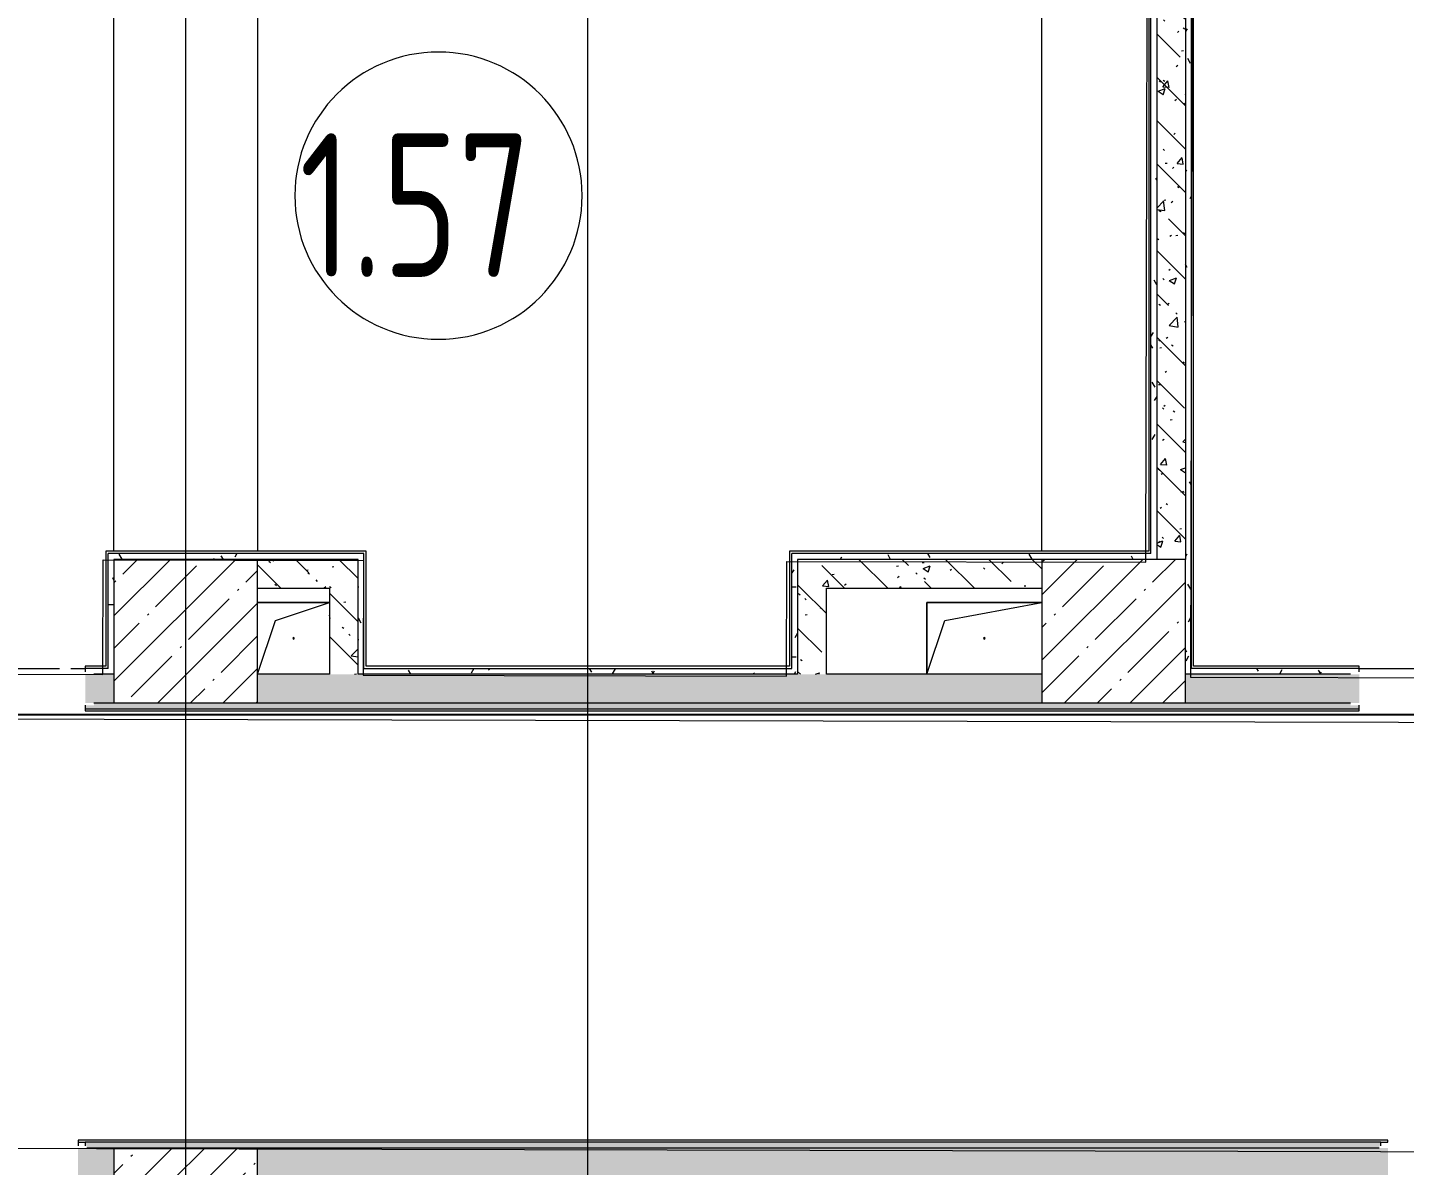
# Model space of a CAD drawing. Header units: millimetres. Extents: x -213911 to 415037, y -3642 to 107391.
# Drawn here: x 70074 to 74867, y 20953 to 24916 of the extents above; entities that cross this region are included whole.
import ezdxf

# ---------------------------------------------------------------- set-up
doc = ezdxf.new("R2010")
doc.units = ezdxf.units.MM
for name, color, linetype, lineweight in [('5.5) Перег WD5', 3, 'Continuous', 40), ('A-AREA-BNDY', 7, 'Continuous', 5), ('A-AREA-IDEN', 7, 'Continuous', 9), ('A-FLOR', 7, 'Continuous', 9), ('A-GENM', 7, 'Continuous', 9), ('A-WALL', 7, 'Continuous', 5), ('I-WALL', 7, 'Continuous', 5), ('S-COLS', 7, 'Continuous', 9), ('S-COLS-1', 7, 'Continuous', 5), ('Оси', 7, 'Continuous', 9)]:
    doc.layers.add(name, color=color, linetype=linetype, lineweight=lineweight)
doc.layers.add('A-WALL-1', color=9, linetype='Continuous', lineweight=5, true_color=0x808080)
doc.layers.add('A-WALL-FNSH-1', color=9, linetype='Continuous', lineweight=5, true_color=0x808080)
doc.styles.add('ISOCPEUR_1', font='isocpeur.ttf', dxfattribs={"height": 350})
doc.styles.add('СПДС', font='ГОСТ тип А.ttf', dxfattribs={"width": 0.9})
doc.dimstyles.new('ISO-2_0_0_9К_Средний_округл2', dxfattribs={"dimscale": 304.8, "dimtxt": 199.196235, "dimasz": 0.492126, "dimexe": 0.393701, "dimexo": 0, "dimgap": 0, "dimtad": 1, "dimdec": 0, "dimrnd": 10, "dimzin": 0, "dimdsep": 46, "dimtxsty": 'ISOCPEUR_1', "dimblk1": 'OBLIQUE', "dimblk2": 'OBLIQUE', "dimsah": 1, "dimcen": 0.09, "dimdle": 0.393701, "dimazin": 0, "dimtfac": 1, "dimtdec": 4, "dimtix": 1, "dimtmove": 0, "dimatfit": 3, "dimfxl": 1, "dimtvp": 1, "dimtolj": 1, "dimtzin": 0, "dimarcsym": 2})
pattern_1 = [(135, (64.7, -136.06), (-150.8683, -150.8683), [213.36, -35.56, 7.112, -35.56]), (135, (64.7, 14.71), (-150.8683, -150.8683), []), (50, (64.7, -136.06), (255.05767, -22.3145), [26.67, -293.37]), (355, (64.7, -136.06), (-49.3404, 267.4791), [21.336, -234.696]), (100.451, (85.96, -137.92), (205.7195, 245.16356), [22.666, -249.326]), (46.184, (64.7, -64.94), (379.511, -58.86), [40.005, -440.055]), (96.636, (96.33, -69.85), (332.3634, 346.3991), [33.999, -373.989]), (351.184, (64.7, -64.94), (332.3669, 346.3953), [32.004, -352.044]), (21, (100.26, -82.72), (212.26017, -143.1711), [26.67, -293.37]), (326, (100.26, -82.72), (86.5224, 257.8632), [21.336, -234.696]), (71.451, (117.95, -94.65), (298.78395, 114.6901), [22.666, -249.326]), (37.5, (64.7, -136.06), (4.32385, 118.37751), [6.706, -225.146, 6.706, -231.546, -235.585]), (37.5, (64.7, -136.06), (4.32385, 118.37751), [-470.103, 6.706, -228.879]), (7.5, (64.7, -136.06), (93.54758, 140.2533), [6.706, -129.134, 6.706, -219.812, -89.789]), (7.5, (64.7, -136.06), (93.54758, 140.2533), [-362.356, 6.706, -83.083]), (327.5, (-14.6, -136.06), (189.82734, -8.02019), [6.706, -82.194, 6.706, -270.662, -368.046]), (327.5, (-14.6, -136.06), (189.82734, -8.02019), [-366.268, 6.706, -361.34]), (317.5, (-50.16, -136.06), (207.38114, 35.59764), [6.706, -108.864, 6.706, -177.495, -261.366]), (317.5, (-50.16, -136.06), (207.38114, 35.59764), [-299.771, 6.706, -254.66])]
pattern_2 = [(0, (64.7, -136.06), (243.84, 60.96), [20.117, -162.763, 20.117, -162.763, -975.36]), (0, (64.7, -136.06), (243.84, 60.96), [-365.76, 20.117, -345.643, 20.117, -162.763, -426.72]), (0, (64.7, -136.06), (243.84, 60.96), [-914.4, 20.117, -101.803, 20.117, -284.683]), (120, (156.14, -105.58), (-174.71291, 180.691634), [20.117, -162.763, 20.117, -162.763, -975.36]), (120, (156.14, -105.58), (-174.71291, 180.691634), [-365.76, 20.117, -345.643, 20.117, -162.763, -426.72]), (120, (156.14, -105.58), (-174.71291, 180.691634), [-914.4, 20.117, -101.803, 20.117, -284.683]), (240, (186.62, 16.34), (-69.12709, -241.651634), [20.117, -162.763, 20.117, -162.763, -975.36]), (240, (186.62, 16.34), (-69.12709, -241.651634), [-365.76, 20.117, -345.643, 20.117, -162.763, -426.72]), (240, (186.62, 16.34), (-69.12709, -241.651634), [-914.4, 20.117, -101.803, 20.117, -284.683])]

# ---------------------------------------------------------------- blocks, each defined once
blk = doc.blocks.new('BSC_Колонна _Прямоугольная - 500х500-V49-Объем проектирования 1 этажа')
at = {"layer": 'S-COLS-1'}
h = blk.add_hatch(dxfattribs=at)
h.set_pattern_fill('FP_73', color=256, style=0, pattern_type=2)
h.set_pattern_definition([(45, (-73790, -22950), (-114.04925, 114.04925), []), (45, (-73675.95, -22950), (-114.04925, 114.04925), [201.613, -40.323, 6.706, -33.617])])
h.paths.add_polyline_path([(250, -250), (250, 250), (-250, 250), (-250, -250), (157.5, -250)])
for p, q in [((250, 250), (-250, 250)), ((-250, 250), (-250, -250)), ((250, -250), (250, 250)), ((-250, -250), (250, -250))]:
    blk.add_line(p, q, dxfattribs=at)
blk = doc.blocks.new('BSC_Колонна _Прямоугольная - 500х500-V50-Объем проектирования 1 этажа')
at = {"layer": 'S-COLS-1'}
h = blk.add_hatch(dxfattribs=at)
h.set_pattern_fill('FP_74', color=256, style=0, pattern_type=2)
h.set_pattern_definition([(45, (-70560, -22950), (-114.04925, 114.04925), []), (45, (-70445.95, -22950), (-114.04925, 114.04925), [201.613, -40.323, 6.706, -33.617])])
h.paths.add_polyline_path([(103.4, -250), (250, -250), (250, 250), (-250, 250), (-250, -250)])
for p, q in [((250, 250), (-250, 250)), ((-250, 250), (-250, -250)), ((250, -250), (250, 250)), ((-250, -250), (250, -250))]:
    blk.add_line(p, q, dxfattribs=at)
blk = doc.blocks.new('GM_Отверстие прямоугольное _в плите_ - Отверстие-21612502-Объем проектирования 1 этажа')
at = {"layer": 'A-GENM'}
for p, q in [((-200, -125), (-200, 125)), ((-200, 125), (200, 125)), ((200, 125), (-200, 125)), ((-200, 125), (-200, -125)), ((-137.5, 62.5), (200, 125)), ((-200, -125), (-137.5, 62.5))]:
    blk.add_line(p, q, dxfattribs=at)
for start, end in [(360, 180), (180, 360)]:
    blk.add_arc((0, 0), 2.5, start, end, dxfattribs=at)
blk = doc.blocks.new('GM_Отверстие прямоугольное _в плите_ - Отверстие-21605184-Объем проектирования 1 этажа')
at = {"layer": 'A-GENM'}
for p, q in [((-125, 125), (125, 125)), ((125, 125), (-125, 125)), ((-62.5, 62.5), (125, 125)), ((-125, -125), (-62.5, 62.5))]:
    blk.add_line(p, q, dxfattribs=at)
for start, end in [(360, 180), (180, 360)]:
    blk.add_arc((0, 0), 2.5, start, end, dxfattribs=at)
blk = doc.blocks.new('BSC_Колонна _Прямоугольная - 500х500-V131-Объем проектирования 1 этажа')
at = {"layer": 'S-COLS-1'}
h = blk.add_hatch(dxfattribs=at)
h.set_pattern_fill('FP_132', color=256, style=0, pattern_type=2)
h.set_pattern_definition([(45, (-70560, -20900), (-114.04925, 114.04925), []), (45, (-70445.95, -20900), (-114.04925, 114.04925), [201.613, -40.323, 6.706, -33.617])])
h.paths.add_polyline_path([(-250, -250), (250, -250), (250, 250), (-250, 250), (-250, -237.6)])
for p, q in [((250, 250), (-250, 250)), ((-250, 250), (-250, -250)), ((250, -250), (250, 250)), ((-250, -250), (250, -250))]:
    blk.add_line(p, q, dxfattribs=at)
blk = doc.blocks.new('Марка_Помещения - Номер-25198446-Объем проектирования 1 этажа')
at = {"layer": 'A-AREA-IDEN'}
for start, end in [(360, 180), (180, 360)]:
    blk.add_arc((0, 0), 2.5, start, end, dxfattribs=at)
blk = doc.blocks.new('_Oblique')
at = {"color": 0, "linetype": 'ByBlock', "lineweight": -2}
blk.add_line((-0.5, -0.5), (0.5, 0.5), dxfattribs=at)
blk = doc.blocks.new('*D2019')
at = {"layer": '5.5) Перег WD5', "color": 0, "lineweight": -2, "transparency": 16777216}
for p, q in [((34274.7, 22501.5), (34274.7, 22643.4)), ((34604.7, 22501.5), (34604.7, 22643.4)), ((34154.7, 22523.4), (34604.7, 22523.4)), ((34604.7, 22523.4), (87153.3, 22523.4))]:
    blk.add_line(p, q, dxfattribs=at)
at = {"layer": 'Defpoints', "color": 0, "transparency": 16777216}
for p in [(34274.7, 22501.5), (34604.7, 22523.4), (34604.7, 22501.5)]:
    blk.add_point(p, dxfattribs=at)
at = {"layer": '5.5) Перег WD5', "color": 0, "lineweight": -2, "transparency": 16777216, "xscale": 304.8, "yscale": 304.8, "zscale": 304.8, "rotation": 180}
blk.add_blockref('_Oblique', (34274.7, 22523.4), dxfattribs=at)
at = {"layer": '5.5) Перег WD5', "color": 0, "lineweight": -2, "transparency": 16777216, "xscale": 304.8, "yscale": 304.8, "zscale": 304.8}
blk.add_blockref('_Oblique', (34604.7, 22523.4), dxfattribs=at)
at = {"layer": '5.5) Перег WD5', "color": 0, "lineweight": 25, "transparency": 16777216, "insert": (86593.3, 22990.1), "char_height": 350, "width": 455.087, "attachment_point": 1, "line_spacing_factor": 1.149209, "style": 'ISOCPEUR_1'}
blk.add_mtext('\\A1;330', dxfattribs=at)

msp = doc.modelspace()

# ---------------------------------------------------------------- hatches: boundary and pattern name
at = {"layer": 'I-WALL'}
h = msp.add_hatch(dxfattribs=at)
h.set_pattern_fill('FP_191', color=256, style=0, pattern_type=2)
h.set_pattern_definition(pattern_2)
h.paths.add_polyline_path([(74104.7, 22663.9), (74124.7, 22663.9), (74124.7, 26733.9), (74104.7, 26733.9), (74104.7, 22683.9)])
h = msp.add_hatch(dxfattribs=at)
h.set_pattern_fill('FP_41', color=256, style=0, pattern_type=2)
h.set_pattern_definition(pattern_1)
h.paths.add_polyline_path([(74104.7, 23063.9), (74104.7, 26463.9), (74004.7, 26463.9), (74004.7, 23063.9), (74012.2, 23063.9)])
h = msp.add_hatch(dxfattribs=at)
h.set_pattern_fill('FP_191', color=256, style=0, pattern_type=2)
h.set_pattern_definition(pattern_2)
h.paths.add_polyline_path([(74004.7, 23063.9), (74004.7, 26443.9), (73984.7, 26443.5), (73984.7, 23063.9)])
h = msp.add_hatch(dxfattribs=at)
h.set_pattern_fill('FP_191', color=256, style=0, pattern_type=2)
h.set_pattern_definition(pattern_2)
h.paths.add_polyline_path([(70874.7, 23063.9), (71224.7, 23063.9), (71224.7, 23083.9), (70354.7, 23083.9), (70356.5, 23063.9), (70436.1, 23063.9)])
h = msp.add_hatch(dxfattribs=at)
h.set_pattern_fill('FP_191', color=256, style=0, pattern_type=2)
h.set_pattern_definition(pattern_2)
h.paths.add_polyline_path([(70374.7, 22683.9), (70374.7, 23063.9), (70354.7, 23063.5), (70354.7, 22683.9)])
h = msp.add_hatch(dxfattribs=at)
h.set_pattern_fill('FP_41', color=256, style=0, pattern_type=2)
h.set_pattern_definition(pattern_1)
h.paths.add_polyline_path([(71224.7, 22963.9), (71224.7, 23063.9), (70874.7, 23063.9), (70874.7, 22963.9), (71124.7, 22963.9)])
h = msp.add_hatch(dxfattribs=at)
h.set_pattern_fill('FP_191', color=256, style=0, pattern_type=2)
h.set_pattern_definition(pattern_2)
h.paths.add_polyline_path([(71224.7, 22683.9), (71244.7, 22684), (71244.7, 23083.9), (71224.7, 23083.9), (71224.7, 22684.3)])
h = msp.add_hatch(dxfattribs=at)
h.set_pattern_fill('FP_191', color=256, style=0, pattern_type=2)
h.set_pattern_definition(pattern_2)
h.paths.add_polyline_path([(72754.7, 23063.9), (73984.7, 23063.9), (73984.7, 23083.9), (72734.7, 23083.9), (72734.7, 23063.9)])
h = msp.add_hatch(dxfattribs=at)
h.set_pattern_fill('FP_191', color=256, style=0, pattern_type=2)
h.set_pattern_definition(pattern_2)
h.paths.add_polyline_path([(72754.7, 22663.9), (72754.7, 23063.9), (72734.7, 23063.9), (72734.7, 22663.9)])
h = msp.add_hatch(dxfattribs=at)
h.set_pattern_fill('FP_41', color=256, style=0, pattern_type=2)
h.set_pattern_definition(pattern_1)
h.paths.add_polyline_path([(72854.7, 22963.9), (73604.7, 22963.9), (73604.7, 23063.9), (72754.7, 23063.9), (72754.7, 22963.9)])
h = msp.add_hatch(dxfattribs=at)
h.set_pattern_fill('FP_41', color=256, style=0, pattern_type=2)
h.set_pattern_definition(pattern_1)
h.paths.add_polyline_path([(71224.7, 22663.9), (71224.7, 22963.9), (71124.7, 22963.9), (71124.7, 22663.9)])
h = msp.add_hatch(dxfattribs=at)
h.set_pattern_fill('FP_41', color=256, style=0, pattern_type=2)
h.set_pattern_definition(pattern_1)
h.paths.add_polyline_path([(72754.7, 22663.9), (72854.7, 22663.9), (72854.7, 22963.9), (72754.7, 22963.9), (72754.7, 22683.9)])
h = msp.add_hatch(dxfattribs=at)
h.set_pattern_fill('FP_191', color=256, style=0, pattern_type=2)
h.set_pattern_definition(pattern_2)
h.paths.add_polyline_path([(70304.7, 22663.9), (70374.7, 22663.9), (70374.7, 22683.9), (70274.7, 22683.9), (70274.7, 22671.9), (70304.7, 22671.4)])
h.paths.add_polyline_path([(68474.7, 22663.9), (69144.7, 22664.8), (69144.7, 22671.9), (69174.7, 22671.9), (69174.7, 22683.9), (68474.7, 22683.9)])
h = msp.add_hatch(dxfattribs=at)
h.set_pattern_fill('FP_191', color=256, style=0, pattern_type=2)
h.set_pattern_definition(pattern_2)
h.paths.add_polyline_path([(72734.7, 22663.9), (72734.7, 22683.9), (71224.7, 22683.9), (71224.7, 22663.9), (71949.1, 22663.9)])
h = msp.add_hatch(dxfattribs=at)
h.set_pattern_fill('FP_191', color=256, style=0, pattern_type=2)
h.set_pattern_definition(pattern_2)
h.paths.add_polyline_path([(76194.7, 22663.9), (76194.7, 22683.9), (75809.5, 22683.9), (75809.5, 22671.9), (75839.5, 22671.9), (75839.5, 22663.9), (76075.2, 22663.9)])
h.paths.add_polyline_path([(74124.7, 22663.9), (74679.5, 22665), (74679.5, 22671.9), (74709.5, 22671.9), (74709.5, 22683.9), (74124.7, 22683.9)])
h = msp.add_hatch(dxfattribs=at)
h.set_pattern_fill('FP_41', color=256, style=0, pattern_type=2)
h.set_pattern_definition(pattern_1)
h.paths.add_polyline_path([(82394.7, 22563.9), (82494.7, 22563.9), (82494.7, 22663.9), (82294.7, 22661.9), (82294.7, 22653.9), (82264.7, 22653.9), (82264.7, 22573.9), (82294.7, 22573.9), (82294.7, 22565.9), (82374.7, 22563.9)])
h.paths.add_polyline_path([(78764.5, 22563.9), (80714.7, 22563.9), (80714.7, 22663.9), (78514.7, 22663.9), (78514.7, 22563.9), (78544.7, 22563.9)])
h.paths.add_polyline_path([(81232.9, 22563.9), (81284.7, 22565.9), (81284.7, 22573.9), (81314.7, 22573.9), (81314.7, 22653.9), (81284.7, 22653.9), (81284.7, 22661.9), (81214.7, 22660.4), (81214.7, 22563.9)])
h.paths.add_polyline_path([(77384.7, 22563.9), (77414.7, 22563.9), (77414.7, 22663.9), (77314.7, 22663.9), (77314.7, 22563.9), (77344.5, 22563.9)])
h.paths.add_polyline_path([(76233.5, 22563.9), (76814.7, 22563.9), (76814.7, 22663.9), (75809.5, 22663.9), (75809.5, 22563.9), (76075.2, 22563.9)])
h.paths.add_polyline_path([(74124.7, 22563.9), (74709.5, 22563.9), (74709.5, 22663.9), (74104.7, 22663.9), (74104.7, 22563.9)])
h.paths.add_polyline_path([(73604.7, 22563.9), (73604.7, 22663.9), (70874.7, 22663.9), (70874.7, 22563.9), (73584.7, 22563.9)])
h.paths.add_polyline_path([(70304.7, 22563.9), (70374.7, 22563.9), (70374.7, 22663.9), (70274.7, 22663.9), (70274.7, 22563.9)])
h.paths.add_polyline_path([(69174.7, 22563.9), (69174.7, 22663.9), (68374.7, 22663.9), (68374.7, 22563.9), (69149.7, 22563.9)])
h = msp.add_hatch(dxfattribs=at)
h.set_pattern_fill('FP_191', color=256, style=0, pattern_type=2)
h.set_pattern_definition(pattern_2)
h.paths.add_polyline_path([(82394.7, 22543.9), (82394.7, 22563.9), (82264.7, 22563.9), (82264.7, 22543.9), (82374.7, 22543.9)])
h.paths.add_polyline_path([(81140.3, 22543.9), (81314.7, 22543.9), (81314.7, 22563.9), (78544.7, 22563.7), (78544.7, 22555.9), (78514.7, 22555.9), (78514.7, 22543.9), (80912, 22543.9)])
h.paths.add_polyline_path([(76814.7, 22543.9), (77414.7, 22543.9), (77414.7, 22555.9), (77384.7, 22555.9), (77384.7, 22563.9), (75839.5, 22563.6), (75839.5, 22555.9), (75809.5, 22555.9), (75809.5, 22543.9), (76314.7, 22543.9)])
h.paths.add_polyline_path([(74124.7, 22543.9), (74709.5, 22543.9), (74709.5, 22555.9), (74679.5, 22555.9), (74679.5, 22563.9), (70304.7, 22563.8), (70304.7, 22555.9), (70274.7, 22555.9), (70274.7, 22543.9), (74104.7, 22543.9)])
h.paths.add_polyline_path([(69149.7, 22543.9), (69174.7, 22543.9), (69174.7, 22555.9), (69144.7, 22555.9), (69144.7, 22563.9), (68374.7, 22563.9), (68374.7, 22543.9), (69144.7, 22543.9)])
h = msp.add_hatch(dxfattribs=at)
h.set_pattern_fill('FP_191', color=256, style=0, pattern_type=2)
h.set_pattern_definition(pattern_2)
h.paths.add_polyline_path([(78644.5, 21013.9), (78744.5, 21013.9), (78744.5, 21033.9), (78444.5, 21033.9), (78444.5, 21021.9), (78474.5, 21021.9), (78474.5, 21013.9), (78624.5, 21013.9)])
h.paths.add_polyline_path([(76333.1, 21013.9), (77314.5, 21013.9), (77314.5, 21021.9), (77344.5, 21021.9), (77344.5, 21033.9), (76234.5, 21033.9), (76234.5, 21021.9), (76239.5, 21021.9), (76239.5, 21013.9)])
h.paths.add_polyline_path([(71949.1, 21013.9), (74779.5, 21013.9), (74779.5, 21021.9), (74784.5, 21021.9), (74784.5, 21033.9), (70274.7, 21033.9), (70274.7, 21021.9), (70279.7, 21021.9), (70279.7, 21013.9), (71633.6, 21013.9)])
h.paths.add_polyline_path([(68499.7, 21013.9), (69119.7, 21013.9), (69119.7, 21021.9), (69124.7, 21021.9), (69124.7, 21033.9), (68359.7, 21033.9), (68359.7, 21021.9), (68364.7, 21021.9), (68364.7, 21013.9), (68479.7, 21013.9)])
h.paths.add_polyline_path([(67025.6, 21013.9), (67204.7, 21014.1), (67204.7, 21021.9), (67209.7, 21021.9), (67209.7, 21033.9), (66324.7, 21033.9), (66324.7, 21013.9), (66844.7, 21013.9)])
h = msp.add_hatch(dxfattribs=at)
h.set_pattern_fill('FP_41', color=256, style=0, pattern_type=2)
h.set_pattern_definition(pattern_1)
h.paths.add_polyline_path([(78474.5, 20913.9), (78644.5, 20913.9), (78644.5, 21013.9), (78444.5, 21013.9), (78444.5, 20913.9)])
h.paths.add_polyline_path([(76239.5, 20913.9), (77344.5, 20913.9), (77344.5, 21013.9), (76209.5, 21013.9), (76209.5, 20913.9), (76234.5, 20913.9)])
h.paths.add_polyline_path([(70274.7, 20913.9), (70374.7, 20913.9), (70374.7, 21013.9), (70249.7, 21013.8), (70249.7, 20913.9)])
h.paths.add_polyline_path([(70874.7, 20913.9), (74809.5, 20913.9), (74809.5, 21013.9), (70874.7, 21013.9), (70874.7, 20928.2)])
h.paths.add_polyline_path([(69149.7, 20913.9), (69149.7, 21013.9), (68334.7, 21013.9), (68334.7, 20913.9), (69124.7, 20913.9)])

# ---------------------------------------------------------------- linework, layer by layer
at = {"layer": 'A-AREA-BNDY', "flags": 128}
for points in [[(82356, 22478.2), (68336, 22511.1), (68345.9, 26719.1), (67174.4, 26721.9), (67174.3, 26693.9), (66851.8, 26694.6), (66850.9, 26314.6), (66198.9, 26316.1), (66199, 26336.1), (64445.7, 26340.3)], [(60719.4, 24807), (66847.4, 24792.6), (66842, 22514.6), (66342, 22515.8), (66338.5, 21021.8), (78758.3, 20992.7)]]:
    msp.add_lwpolyline(points, dxfattribs=at)
for points in [[(68492.4, 22666.8), (70336.4, 22662.4), (70337.3, 23062.4), (71243.3, 23060.3), (71242.4, 22660.3), (72716.4, 22656.8), (72717.3, 23056.8), (73967.3, 23053.9), (73975.1, 26397.9), (73575.1, 26398.8), (73575.8, 26678.8), (70901.8, 26685.1), (70900.6, 26155.1), (70070.2, 26157.1), (70071.4, 26687.1), (68501.8, 26690.7)], [(74122.4, 22653.5), (76176.4, 22648.7), (76177.3, 23048.7), (77177.3, 23046.4), (77184.5, 26120.4), (76384.5, 26122.2), (76385.8, 26672.2), (74131.8, 26677.5)]]:
    msp.add_lwpolyline(points, close=True, dxfattribs=at)
at = {"layer": 'A-FLOR'}
for p, q in [((73604.7, 23091.9), (73604.7, 26435.9)), ((70374.7, 23091.8), (70374.7, 26185.9)), ((70874.7, 26186.1), (70874.7, 23091.9)), ((69174.7, 22683.9), (70184.7, 22683.9)), ((70224.7, 22683.9), (70274.7, 22683.9)), ((74709.5, 22671.9), (74709.5, 22683.9)), ((74709.5, 22683.9), (75719.5, 22683.9)), ((70274.7, 22555.9), (70274.7, 22543.9)), ((74709.5, 22543.9), (74709.5, 22555.9)), ((70249.7, 21033.9), (70249.7, 21021.9)), ((74784.5, 21021.9), (74784.5, 21033.9))]:
    msp.add_line(p, q, dxfattribs=at)
at = {"layer": 'A-WALL'}
for p, q in [((74124.7, 26715.9), (74124.7, 22683.9)), ((73984.7, 23083.9), (73984.7, 26443.9)), ((70354.7, 22683.9), (70354.7, 23083.9)), ((71244.7, 22683.9), (71244.7, 23083.9)), ((73984.7, 23083.9), (72734.7, 23083.9)), ((72734.7, 22683.9), (72734.7, 23083.9)), ((70354.7, 22683.9), (70274.7, 22683.9)), ((71244.7, 22683.9), (72734.7, 22683.9)), ((74709.5, 22683.9), (74124.7, 22683.9)), ((74784.5, 21033.9), (70274.7, 21033.9)), ((70374.7, 21013.9), (70279.7, 21013.9)), ((74779.5, 21013.9), (70874.7, 21013.9))]:
    msp.add_line(p, q, dxfattribs=at)
at = {"layer": 'A-WALL-1'}
for p, q in [((74104.7, 26733.9), (74104.7, 23063.9)), ((74004.7, 26463.9), (74004.7, 23063.9)), ((71244.7, 23083.9), (70354.7, 23083.9)), ((71224.7, 23063.9), (70874.7, 23063.9)), ((71224.7, 22663.9), (71224.7, 23063.9)), ((73604.7, 23063.9), (72754.7, 23063.9)), ((72754.7, 23063.9), (72754.7, 22663.9)), ((70874.7, 22963.9), (71124.7, 22963.9)), ((71124.7, 22963.9), (71124.7, 22663.9)), ((72854.7, 22963.9), (73604.7, 22963.9)), ((72854.7, 22663.9), (72854.7, 22963.9)), ((70274.7, 22683.9), (70274.7, 22671.9)), ((70374.7, 22663.9), (70304.7, 22663.9)), ((71124.7, 22663.9), (70874.7, 22663.9)), ((72754.7, 22663.9), (71224.7, 22663.9)), ((73604.7, 22663.9), (72854.7, 22663.9)), ((74679.5, 22663.9), (74104.7, 22663.9)), ((70274.7, 22543.9), (74709.5, 22543.9)), ((70304.7, 22563.9), (70374.7, 22563.9)), ((70874.7, 22563.9), (73604.7, 22563.9)), ((74104.7, 22563.9), (74679.5, 22563.9)), ((70274.7, 21033.9), (70274.7, 21021.9))]:
    msp.add_line(p, q, dxfattribs=at)
at = {"layer": 'A-WALL-FNSH-1'}
for p, q in [((74132.7, 22691.9), (74132.7, 26715.9)), ((73976.7, 26435.9), (73976.7, 23091.9)), ((70346.7, 23091.9), (70346.7, 22691.9)), ((71252.7, 23091.9), (70346.7, 23091.9)), ((71252.7, 22691.9), (71252.7, 23091.9)), ((72726.7, 23091.9), (72726.7, 22691.9)), ((73976.7, 23091.9), (72726.7, 23091.9)), ((70346.7, 22691.9), (70274.7, 22691.9)), ((70274.7, 22691.9), (70274.7, 22683.9)), ((72726.7, 22691.9), (71252.7, 22691.9)), ((74709.5, 22691.9), (74132.7, 22691.9)), ((74709.5, 22683.9), (74709.5, 22691.9)), ((70274.7, 22543.9), (70274.7, 22535.9)), ((70274.7, 22535.9), (74709.5, 22535.9)), ((74709.5, 22535.9), (74709.5, 22543.9)), ((74809.5, 21041.9), (70249.7, 21041.9)), ((70249.7, 21041.9), (70249.7, 21033.9)), ((70249.7, 21033.9), (70274.7, 21033.9)), ((74784.5, 21033.9), (74809.5, 21033.9)), ((74809.5, 21033.9), (74809.5, 21041.9))]:
    msp.add_line(p, q, dxfattribs=at)
at = {"layer": 'Оси'}
for points in [[(70624.7, -2042.3), (70624.7, 2957.7), (70624.7, 22262), (70624.7, 27262)], [(72024.7, -2042.3), (72024.7, 2957.7), (72024.7, 22262), (72024.7, 27262)]]:
    msp.add_lwpolyline(points, dxfattribs=at)

# ---------------------------------------------------------------- block references
at = {"layer": 'A-AREA-IDEN', "xscale": 199.9999999999999, "yscale": 199.9999999999999, "zscale": 199.9999999999999}
msp.add_blockref('Марка_Помещения - Номер-25198446-Объем проектирования 1 этажа', (71504.3, 24330.3), dxfattribs=at)
at = {"layer": 'A-GENM'}
for name, p in [('GM_Отверстие прямоугольное _в плите_ - Отверстие-21605184-Объем проектирования 1 этажа', (70999.7, 22788.9)), ('GM_Отверстие прямоугольное _в плите_ - Отверстие-21612502-Объем проектирования 1 этажа', (73404.7, 22788.9))]:
    msp.add_blockref(name, p, dxfattribs=at)
at = {"layer": 'S-COLS'}
for name, p in [('BSC_Колонна _Прямоугольная - 500х500-V50-Объем проектирования 1 этажа', (70624.7, 22813.9)), ('BSC_Колонна _Прямоугольная - 500х500-V49-Объем проектирования 1 этажа', (73854.7, 22813.9)), ('BSC_Колонна _Прямоугольная - 500х500-V131-Объем проектирования 1 этажа', (70624.7, 20763.9))]:
    msp.add_blockref(name, p, dxfattribs=at)

# ---------------------------------------------------------------- texts
at = {"layer": 'A-AREA-IDEN', "insert": (71020.5, 24547.5), "char_height": 500, "width": 1212.151, "attachment_point": 1, "style": 'СПДС'}
msp.add_mtext('1.57', dxfattribs=at)

# ---------------------------------------------------------------- dimensions: what is measured, and where the dimension line sits
at = {"layer": '5.5) Перег WD5', "color": 18, "lineweight": 25, "true_color": 0x000000}
dim = msp.add_linear_dim(base=(34604.7, 22523.4), p1=(34274.7, 22501.5), p2=(34604.7, 22501.5), dimstyle='ISO-2_0_0_9К_Средний_округл2', override={"dimasz": 1, "dimpost": '<>', "dimtxsty": 'ISOCPEUR_1', "dimfxl": 330}, dxfattribs=at)
dim.commit()
dim.dimension.update_dxf_attribs({"geometry": '*D2019', "text_midpoint": (86820.8, 22523.4), "dimtype": 160})

doc.saveas('drawing.dxf')
